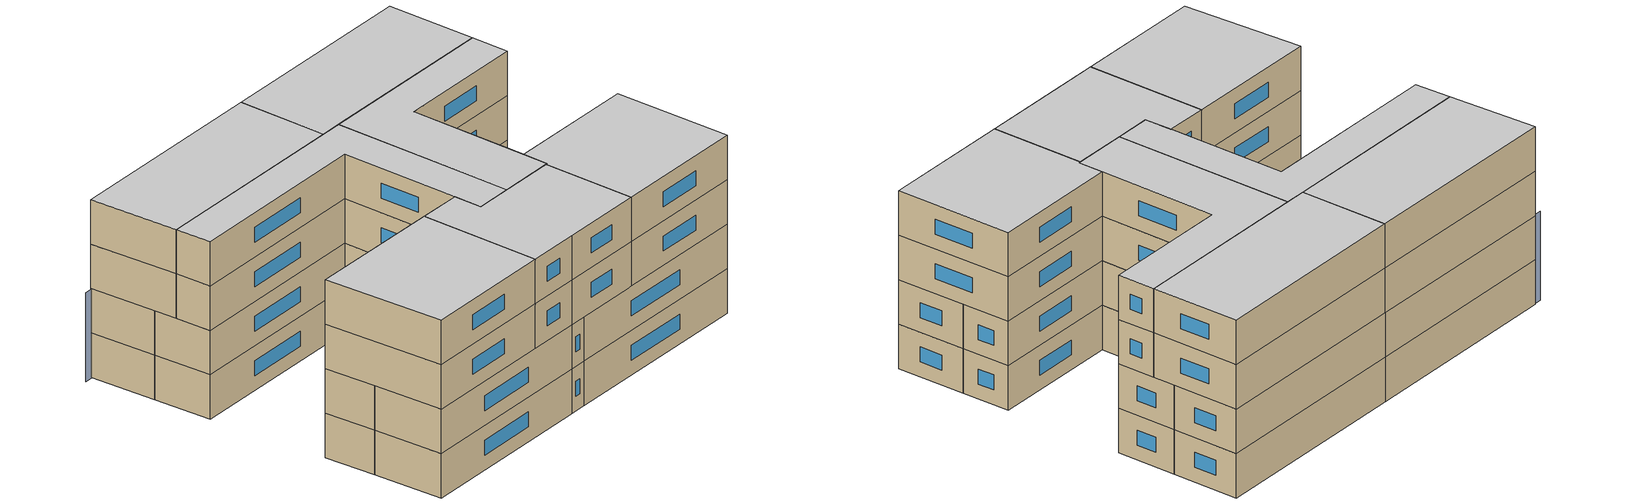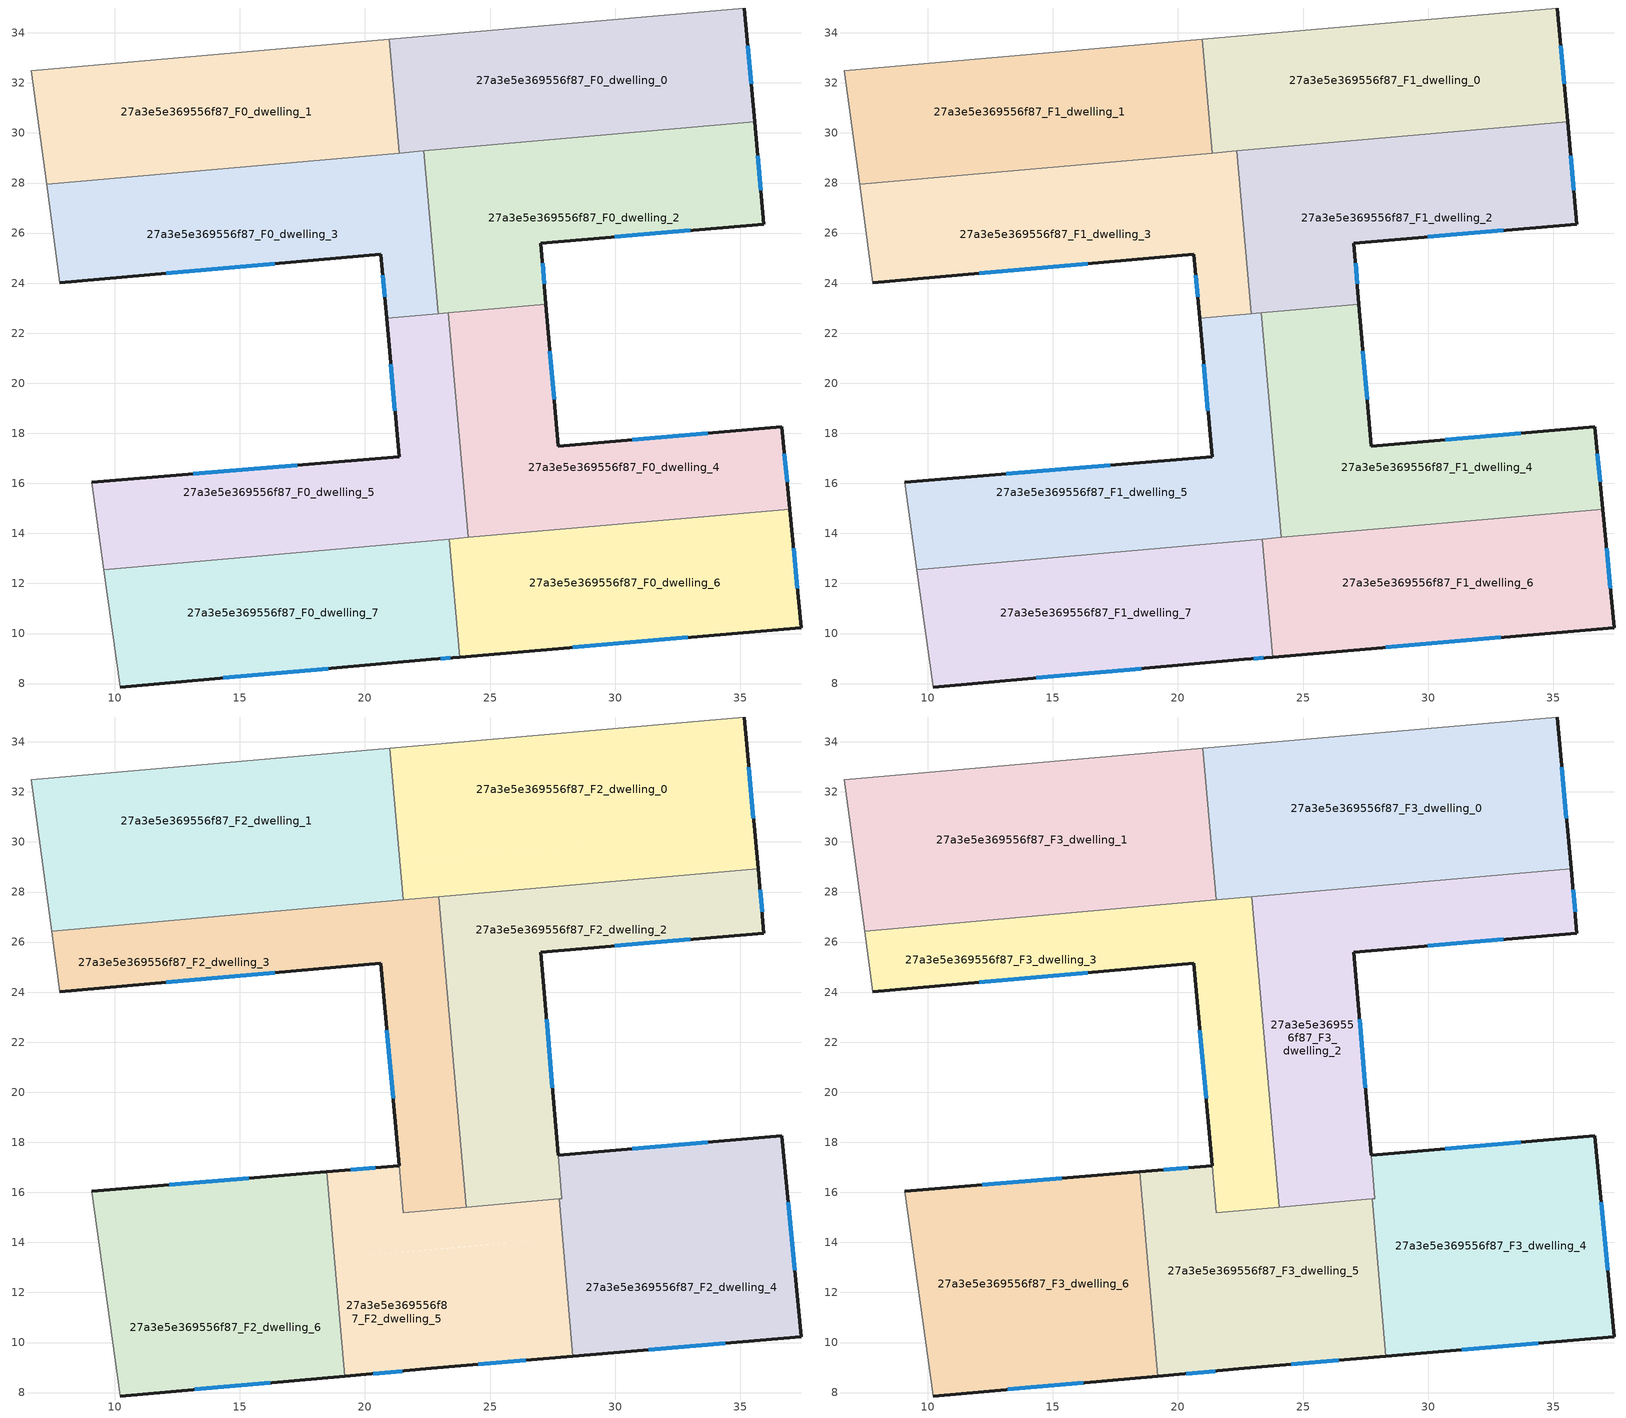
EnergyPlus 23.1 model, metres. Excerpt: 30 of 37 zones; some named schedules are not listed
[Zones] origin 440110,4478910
27a3e5e369556f87_F0_dwelling_0
 floor ground (EU_floor_Construction): 35.15,34.99 35.57,30.45 21.37,29.2 20.97,33.74 z0
 wall outside (EU_wall_Construction): 35.57,30.45 35.15,34.99 z0:3
 wall to 27a3e5e369556f87_F0_dwelling_1 (EU_wall_Construction): 20.97,33.74 21.37,29.2 z0:3
 wall adiabatic (EU_wall_Construction): 35.15,34.99 20.97,33.74 z0:3
 wall to 27a3e5e369556f87_F0_dwelling_2 (EU_wall_Construction): 22.35,29.29 35.57,30.45 z0:3
 wall to 27a3e5e369556f87_F0_dwelling_3 (EU_wall_Construction): 21.37,29.2 22.35,29.29 z0:3
 window (EU_Window_Construction): 35.43,31.96 35.29,33.49 z0.99:2.01
27a3e5e369556f87_F0_dwelling_1
 floor ground (EU_floor_Construction): 20.97,33.74 21.37,29.2 7.28,27.96 6.67,32.48 z0
 wall adiabatic (EU_wall_Construction): 20.97,33.74 6.67,32.48 7.28,27.96 z0:3
 wall to 27a3e5e369556f87_F0_dwelling_3 (EU_wall_Construction): 7.28,27.96 21.37,29.2 z0:3
27a3e5e369556f87_F0_dwelling_2
 floor ground (EU_floor_Construction): 35.57,30.45 35.95,26.36 27.03,25.6 27.23,23.16 22.92,22.78 22.35,29.29 z0
 wall outside (EU_wall_Construction): 27.23,23.16 27.03,25.6 35.95,26.36 35.57,30.45 z0:3
 wall to 27a3e5e369556f87_F0_dwelling_3 (EU_wall_Construction): 22.35,29.29 22.92,22.78 z0:3
 wall to 27a3e5e369556f87_F0_dwelling_4 (EU_wall_Construction): 23.33,22.82 27.23,23.16 z0:3
 wall to 27a3e5e369556f87_F0_dwelling_5 (EU_wall_Construction): 22.92,22.78 23.33,22.82 z0:3
 window (EU_Window_Construction): 29.98,25.85 32.99,26.11 / 27.17,23.97 27.1,24.79 / 35.82,27.72 35.69,29.1 z0.99:2.01
27a3e5e369556f87_F0_dwelling_3
 floor ground (EU_floor_Construction): 22.35,29.29 22.92,22.78 20.87,22.6 20.64,25.16 7.81,24.01 7.28,27.96 z0
 wall outside (EU_wall_Construction): 7.81,24.01 20.64,25.16 20.87,22.6 z0:3
 wall adiabatic (EU_wall_Construction): 7.28,27.96 7.81,24.01 z0:3
 wall to 27a3e5e369556f87_F0_dwelling_5 (EU_wall_Construction): 20.87,22.6 22.92,22.78 z0:3
 window (EU_Window_Construction): 12.06,24.39 16.39,24.78 / 20.72,24.31 20.79,23.45 z0.99:2.01
27a3e5e369556f87_F0_dwelling_4
 floor ground (EU_floor_Construction): 36.66,18.26 36.97,14.97 24.12,13.84 23.33,22.82 27.23,23.16 27.72,17.48 z0
 wall outside (EU_wall_Construction): 36.97,14.97 36.66,18.26 27.72,17.48 27.23,23.16 z0:3
 wall to 27a3e5e369556f87_F0_dwelling_5 (EU_wall_Construction): 23.33,22.82 24.12,13.84 z0:3
 wall to 27a3e5e369556f87_F0_dwelling_6 (EU_wall_Construction): 24.12,13.84 36.97,14.97 z0:3
 window (EU_Window_Construction): 36.87,16.07 36.77,17.17 / 27.56,19.36 27.4,21.28 / 33.7,18 30.68,17.74 z0.99:2.01
27a3e5e369556f87_F0_dwelling_5
 floor ground (EU_floor_Construction): 23.33,22.82 24.12,13.84 9.57,12.55 9.08,16.05 21.36,17.07 20.87,22.6 z0
 wall outside (EU_wall_Construction): 20.87,22.6 21.36,17.07 9.08,16.05 z0:3
 wall adiabatic (EU_wall_Construction): 9.08,16.05 9.57,12.55 z0:3
 wall to 27a3e5e369556f87_F0_dwelling_7 (EU_wall_Construction): 9.57,12.55 23.37,13.77 z0:3
 wall to 27a3e5e369556f87_F0_dwelling_6 (EU_wall_Construction): 23.37,13.77 24.12,13.84 z0:3
 window (EU_Window_Construction): 17.29,16.73 13.15,16.39 / 21.03,20.76 21.2,18.9 z0.99:2.01
27a3e5e369556f87_F0_dwelling_6
 floor ground (EU_floor_Construction): 36.97,14.97 37.43,10.23 23.78,9.06 23.37,13.77 z0
 wall outside (EU_wall_Construction): 23.78,9.06 37.43,10.23 36.97,14.97 z0:3
 wall to 27a3e5e369556f87_F0_dwelling_7 (EU_wall_Construction): 23.37,13.77 23.78,9.06 z0:3
 window (EU_Window_Construction): 28.31,9.45 32.9,9.84 / 37.28,11.8 37.13,13.4 z0.99:2.01
27a3e5e369556f87_F0_dwelling_7
 floor ground (EU_floor_Construction): 23.37,13.77 23.78,9.06 22.65,8.96 10.22,7.86 9.57,12.55 z0
 wall outside (EU_wall_Construction): 10.22,7.86 22.65,8.96 23.78,9.06 z0:3
 wall adiabatic (EU_wall_Construction): 9.57,12.55 10.22,7.86 z0:3
 window (EU_Window_Construction): 23.02,8.99 23.41,9.03 / 14.34,8.23 18.53,8.6 z0.99:2.01
27a3e5e369556f87_F1_dwelling_0
 floor to 27a3e5e369556f87_F0_dwelling_0 (EU_floor_Construction): 35.15,34.99 35.57,30.45 21.37,29.2 20.97,33.74 z3
 wall outside (EU_wall_Construction): 35.57,30.45 35.15,34.99 z3:6
 wall to 27a3e5e369556f87_F1_dwelling_1 (EU_wall_Construction): 20.97,33.74 21.37,29.2 z3:6
 wall adiabatic (EU_wall_Construction): 35.15,34.99 20.97,33.74 z3:6
 wall to 27a3e5e369556f87_F1_dwelling_2 (EU_wall_Construction): 22.35,29.29 35.57,30.45 z3:6
 wall to 27a3e5e369556f87_F1_dwelling_3 (EU_wall_Construction): 21.37,29.2 22.35,29.29 z3:6
 window (EU_Window_Construction): 35.43,31.96 35.29,33.49 z3.99:5.01
 ceiling adiabatic (EU_roof_Construction): 35.57,30.45 35.15,34.99 20.99,33.74 21.39,29.2 z6
27a3e5e369556f87_F1_dwelling_1
 floor to 27a3e5e369556f87_F0_dwelling_1 (EU_floor_Construction): 20.97,33.74 21.37,29.2 7.28,27.96 6.67,32.48 z3
 wall adiabatic (EU_wall_Construction): 20.97,33.74 6.67,32.48 7.28,27.96 z3:6
 wall to 27a3e5e369556f87_F1_dwelling_3 (EU_wall_Construction): 7.28,27.96 21.37,29.2 z3:6
 ceiling adiabatic (EU_roof_Construction): 21.37,29.2 20.97,33.74 6.67,32.48 7.28,27.96 z6
27a3e5e369556f87_F1_dwelling_2
 floor to 27a3e5e369556f87_F0_dwelling_2 (EU_floor_Construction): 35.57,30.45 35.95,26.36 27.03,25.6 27.23,23.16 22.92,22.78 22.35,29.29 z3
 wall outside (EU_wall_Construction): 27.23,23.16 27.03,25.6 35.95,26.36 35.57,30.45 z3:6
 wall to 27a3e5e369556f87_F1_dwelling_3 (EU_wall_Construction): 22.35,29.29 22.92,22.78 z3:6
 wall to 27a3e5e369556f87_F1_dwelling_4 (EU_wall_Construction): 23.33,22.82 27.23,23.16 z3:6
 wall to 27a3e5e369556f87_F1_dwelling_5 (EU_wall_Construction): 22.92,22.78 23.33,22.82 z3:6
 window (EU_Window_Construction): 29.98,25.85 32.99,26.11 / 27.17,23.97 27.1,24.79 / 35.82,27.72 35.69,29.1 z3.99:5.01
27a3e5e369556f87_F1_dwelling_3
 floor to 27a3e5e369556f87_F0_dwelling_3 (EU_floor_Construction): 22.35,29.29 22.92,22.78 20.87,22.6 20.64,25.16 7.81,24.01 7.28,27.96 z3
 wall outside (EU_wall_Construction): 7.81,24.01 20.64,25.16 20.87,22.6 z3:6
 wall adiabatic (EU_wall_Construction): 7.28,27.96 7.81,24.01 z3:6
 wall to 27a3e5e369556f87_F1_dwelling_5 (EU_wall_Construction): 20.87,22.6 22.92,22.78 z3:6
 window (EU_Window_Construction): 12.06,24.39 16.39,24.78 / 20.72,24.31 20.79,23.45 z3.99:5.01
27a3e5e369556f87_F1_dwelling_4
 floor to 27a3e5e369556f87_F0_dwelling_4 (EU_floor_Construction): 36.66,18.26 36.97,14.97 24.12,13.84 23.33,22.82 27.23,23.16 27.72,17.48 z3
 wall outside (EU_wall_Construction): 36.97,14.97 36.66,18.26 27.72,17.48 27.23,23.16 z3:6
 wall to 27a3e5e369556f87_F1_dwelling_5 (EU_wall_Construction): 23.33,22.82 24.12,13.84 z3:6
 wall to 27a3e5e369556f87_F1_dwelling_6 (EU_wall_Construction): 24.12,13.84 36.97,14.97 z3:6
 window (EU_Window_Construction): 36.87,16.07 36.77,17.17 / 27.56,19.36 27.4,21.28 / 33.7,18 30.68,17.74 z3.99:5.01
 ceiling adiabatic (EU_roof_Construction): 27.86,15.75 27.23,23.16 23.33,22.82 23.98,15.41 27.76,15.74 z6
27a3e5e369556f87_F1_dwelling_5
 floor to 27a3e5e369556f87_F0_dwelling_5 (EU_floor_Construction): 23.33,22.82 24.12,13.84 9.57,12.55 9.08,16.05 21.36,17.07 20.87,22.6 z3
 wall outside (EU_wall_Construction): 20.87,22.6 21.36,17.07 9.08,16.05 z3:6
 wall adiabatic (EU_wall_Construction): 9.08,16.05 9.57,12.55 z3:6
 wall to 27a3e5e369556f87_F1_dwelling_7 (EU_wall_Construction): 9.57,12.55 23.37,13.77 z3:6
 wall to 27a3e5e369556f87_F1_dwelling_6 (EU_wall_Construction): 23.37,13.77 24.12,13.84 z3:6
 window (EU_Window_Construction): 17.29,16.73 13.15,16.39 / 21.03,20.76 21.2,18.9 z3.99:5.01
 ceiling adiabatic (EU_roof_Construction): 24.12,13.84 23.98,15.41 21.54,15.19 21.36,17.07 9.08,16.05 9.57,12.55 z6
27a3e5e369556f87_F1_dwelling_6
 floor to 27a3e5e369556f87_F0_dwelling_6 (EU_floor_Construction): 36.97,14.97 37.43,10.23 23.78,9.06 23.37,13.77 z3
 wall outside (EU_wall_Construction): 23.78,9.06 37.43,10.23 36.97,14.97 z3:6
 wall to 27a3e5e369556f87_F1_dwelling_7 (EU_wall_Construction): 23.37,13.77 23.78,9.06 z3:6
 window (EU_Window_Construction): 28.31,9.45 32.9,9.84 / 37.28,11.8 37.13,13.4 z3.99:5.01
27a3e5e369556f87_F1_dwelling_7
 floor to 27a3e5e369556f87_F0_dwelling_7 (EU_floor_Construction): 23.37,13.77 23.78,9.06 22.65,8.96 10.22,7.86 9.57,12.55 z3
 wall outside (EU_wall_Construction): 10.22,7.86 22.65,8.96 23.78,9.06 z3:6
 wall adiabatic (EU_wall_Construction): 9.57,12.55 10.22,7.86 z3:6
 window (EU_Window_Construction): 23.02,8.99 23.41,9.03 / 14.34,8.23 18.53,8.6 z3.99:5.01
27a3e5e369556f87_F2_dwelling_0
 floor to 27a3e5e369556f87_F1_dwelling_3 (EU_floor_Construction): 22.35,29.29 22.48,27.77 21.52,27.68 21.39,29.2 z6
 floor to 27a3e5e369556f87_F1_dwelling_2 (EU_floor_Construction): 35.57,30.45 35.71,28.93 22.48,27.77 22.35,29.29 z6
 floor adiabatic (EU_floor_Construction): 35.15,34.99 35.57,30.45 21.39,29.2 20.99,33.74 z6
 wall outside (EU_wall_Construction): 35.71,28.93 35.15,34.99 z6:9
 wall to 27a3e5e369556f87_F2_dwelling_1 (EU_wall_Construction): 20.99,33.74 21.52,27.68 z6:9
 wall adiabatic (EU_wall_Construction): 35.15,34.99 20.99,33.74 z6:9
 wall to 27a3e5e369556f87_F2_dwelling_2 (EU_wall_Construction): 22.95,27.81 35.71,28.93 z6:9
 wall to 27a3e5e369556f87_F2_dwelling_3 (EU_wall_Construction): 21.52,27.68 22.95,27.81 z6:9
 window (EU_Window_Construction): 35.52,30.94 35.34,32.99 z6.99:8.01
27a3e5e369556f87_F2_dwelling_1
 floor to 27a3e5e369556f87_F1_dwelling_0 (EU_floor_Construction): 20.99,33.74 21.39,29.2 21.37,29.2 20.97,33.74 z6
 floor to 27a3e5e369556f87_F1_dwelling_3 (EU_floor_Construction): 21.39,29.2 21.52,27.68 7.48,26.44 7.28,27.96 z6
 floor adiabatic (EU_floor_Construction): 20.97,33.74 21.37,29.2 7.28,27.96 6.67,32.48 z6
 wall adiabatic (EU_wall_Construction): 20.99,33.74 6.67,32.48 7.48,26.44 z6:9
 wall to 27a3e5e369556f87_F2_dwelling_3 (EU_wall_Construction): 7.48,26.44 21.52,27.68 z6:9
27a3e5e369556f87_F2_dwelling_2
 floor to 27a3e5e369556f87_F1_dwelling_2 (EU_floor_Construction): 35.71,28.93 35.95,26.36 27.03,25.6 27.23,23.16 23.39,22.82 22.95,27.81 z6
 floor adiabatic (EU_floor_Construction): 27.23,23.16 27.86,15.75 27.76,15.74 24.04,15.41 23.39,22.82 z6
 wall outside (EU_wall_Construction): 27.72,17.48 27.03,25.6 35.95,26.36 35.71,28.93 z6:9
 wall to 27a3e5e369556f87_F2_dwelling_3 (EU_wall_Construction): 22.95,27.81 24.04,15.41 z6:9
 wall to 27a3e5e369556f87_F2_dwelling_5 (EU_wall_Construction): 24.04,15.41 27.76,15.74 z6:9
 wall to 27a3e5e369556f87_F2_dwelling_4 (EU_wall_Construction): 27.76,15.74 27.86,15.75 27.72,17.48 z6:9
 window (EU_Window_Construction): 35.87,27.21 35.79,28.08 / 29.98,25.85 32.99,26.11 / 27.49,20.17 27.26,22.91 z6.99:8.01
27a3e5e369556f87_F2_dwelling_3
 floor to 27a3e5e369556f87_F1_dwelling_3 (EU_floor_Construction): 22.48,27.77 22.92,22.78 20.87,22.6 20.64,25.16 7.81,24.01 7.48,26.44 z6
 floor to 27a3e5e369556f87_F1_dwelling_2 (EU_floor_Construction): 22.95,27.81 23.39,22.82 22.92,22.78 22.48,27.77 z6
 floor to 27a3e5e369556f87_F1_dwelling_5 (EU_floor_Construction): 23.33,22.82 23.98,15.41 21.54,15.19 21.36,17.07 20.87,22.6 z6
 floor adiabatic (EU_floor_Construction): 23.39,22.82 24.04,15.41 23.98,15.41 23.33,22.82 z6
 wall outside (EU_wall_Construction): 7.81,24.01 20.64,25.16 21.36,17.07 z6:9
 wall adiabatic (EU_wall_Construction): 7.48,26.44 7.81,24.01 z6:9
 wall to 27a3e5e369556f87_F2_dwelling_5 (EU_wall_Construction): 21.36,17.06 21.54,15.19 24.04,15.41 z6:9
 window (EU_Window_Construction): 20.88,22.48 21.12,19.75 / 12.06,24.39 16.39,24.78 z6.99:8.01
27a3e5e369556f87_F2_dwelling_4
 floor to 27a3e5e369556f87_F1_dwelling_4 (EU_floor_Construction): 36.66,18.26 36.97,14.97 27.89,14.17 27.76,15.74 27.86,15.75 27.72,17.48 z6
 floor to 27a3e5e369556f87_F1_dwelling_6 (EU_floor_Construction): 36.97,14.97 37.43,10.23 28.31,9.45 27.89,14.17 z6
 wall outside (EU_wall_Construction): 28.31,9.45 37.43,10.23 36.66,18.26 27.72,17.48 z6:9
 wall to 27a3e5e369556f87_F2_dwelling_5 (EU_wall_Construction): 27.76,15.74 28.31,9.45 z6:9
 window (EU_Window_Construction): 33.7,18 30.68,17.74 / 37.17,12.89 36.92,15.6 / 31.33,9.71 34.41,9.97 z6.99:8.01
27a3e5e369556f87_F2_dwelling_5
 floor to 27a3e5e369556f87_F1_dwelling_7 (EU_floor_Construction): 23.37,13.77 23.78,9.06 22.65,8.96 19.19,8.66 18.77,13.37 z6
 floor adiabatic (EU_floor_Construction): 23.98,15.41 24.12,13.84 18.77,13.37 18.47,16.83 21.37,17.07 21.54,15.19 z6
 floor to 27a3e5e369556f87_F1_dwelling_6 (EU_floor_Construction): 27.89,14.17 28.31,9.45 23.78,9.06 23.37,13.77 z6
 floor to 27a3e5e369556f87_F1_dwelling_4 (EU_floor_Construction): 27.76,15.74 27.89,14.17 24.12,13.84 23.98,15.41 z6
 wall outside (EU_wall_Construction): 19.19,8.66 22.65,8.96 28.31,9.45 / 21.37,17.07 18.47,16.83 z6:9
 wall to 27a3e5e369556f87_F2_dwelling_6 (EU_wall_Construction): 18.47,16.83 19.19,8.66 z6:9
 window (EU_Window_Construction): 24.52,9.12 26.43,9.29 / 20.34,8.76 21.5,8.86 / 20.41,16.99 19.43,16.91 z6.99:8.01
27a3e5e369556f87_F2_dwelling_6
 floor to 27a3e5e369556f87_F1_dwelling_7 (EU_floor_Construction): 18.77,13.37 19.19,8.66 10.22,7.86 9.57,12.55 z6
 floor adiabatic (EU_floor_Construction): 18.46,16.83 18.77,13.37 9.57,12.55 9.08,16.05 z6
 wall outside (EU_wall_Construction): 18.46,16.83 9.08,16.05 / 10.22,7.86 19.19,8.66 z6:9
 wall adiabatic (EU_wall_Construction): 9.08,16.05 10.22,7.86 z6:9
 window (EU_Window_Construction): 15.35,16.57 12.19,16.31 / 13.2,8.13 16.22,8.39 z6.99:8.01
27a3e5e369556f87_F3_dwelling_0
 floor to 27a3e5e369556f87_F2_dwelling_0 (EU_floor_Construction): 35.15,34.99 35.71,28.93 21.52,27.68 20.99,33.74 z9
 wall outside (EU_wall_Construction): 35.71,28.93 35.15,34.99 z9:12
 wall to 27a3e5e369556f87_F3_dwelling_1 (EU_wall_Construction): 20.99,33.74 21.52,27.68 z9:12
 wall adiabatic (EU_wall_Construction): 35.15,34.99 20.99,33.74 z9:12
 wall to 27a3e5e369556f87_F3_dwelling_2 (EU_wall_Construction): 22.95,27.81 35.71,28.93 z9:12
 wall to 27a3e5e369556f87_F3_dwelling_3 (EU_wall_Construction): 21.52,27.68 22.95,27.81 z9:12
 window (EU_Window_Construction): 35.52,30.94 35.34,32.99 z9.99:11.01
 ceiling to 27a3e5e369556f87_F4_dwelling_0 (EU_floor_Construction): 35.71,28.93 35.15,34.99 20.99,33.74 21.52,27.68 z12
27a3e5e369556f87_F3_dwelling_1
 floor to 27a3e5e369556f87_F2_dwelling_1 (EU_floor_Construction): 20.99,33.74 21.52,27.68 7.48,26.44 6.67,32.48 z9
 wall adiabatic (EU_wall_Construction): 20.99,33.74 6.67,32.48 7.48,26.44 z9:12
 wall to 27a3e5e369556f87_F3_dwelling_3 (EU_wall_Construction): 7.48,26.44 21.52,27.68 z9:12
 ceiling to 27a3e5e369556f87_F4_dwelling_1 (EU_floor_Construction): 21.52,27.68 20.99,33.74 6.67,32.48 7.48,26.44 z12
27a3e5e369556f87_F3_dwelling_2
 floor to 27a3e5e369556f87_F2_dwelling_2 (EU_floor_Construction): 35.71,28.93 35.95,26.36 27.03,25.6 27.86,15.75 24.04,15.41 22.95,27.81 z9
 wall outside (EU_wall_Construction): 27.72,17.48 27.03,25.6 35.95,26.36 35.71,28.93 z9:12
 wall to 27a3e5e369556f87_F3_dwelling_3 (EU_wall_Construction): 22.95,27.81 24.04,15.41 z9:12
 wall to 27a3e5e369556f87_F3_dwelling_5 (EU_wall_Construction): 24.04,15.41 27.76,15.74 z9:12
 wall to 27a3e5e369556f87_F3_dwelling_4 (EU_wall_Construction): 27.76,15.74 27.86,15.75 27.72,17.48 z9:12
 window (EU_Window_Construction): 35.87,27.21 35.79,28.08 / 29.98,25.85 32.99,26.11 / 27.49,20.17 27.26,22.91 z9.99:11.01
 ceiling to 27a3e5e369556f87_F4_dwelling_2 (EU_floor_Construction): 27.86,15.75 27.03,25.6 35.95,26.36 35.71,28.93 22.95,27.81 24.04,15.41 z12
27a3e5e369556f87_F3_dwelling_3
 floor to 27a3e5e369556f87_F2_dwelling_3 (EU_floor_Construction): 22.95,27.81 24.04,15.41 21.54,15.19 21.36,17.07 20.64,25.16 7.81,24.01 7.48,26.44 z9
 wall outside (EU_wall_Construction): 7.81,24.01 20.64,25.16 21.36,17.07 z9:12
 wall adiabatic (EU_wall_Construction): 7.48,26.44 7.81,24.01 z9:12
 wall to 27a3e5e369556f87_F3_dwelling_5 (EU_wall_Construction): 21.36,17.06 21.54,15.19 24.04,15.41 z9:12
 window (EU_Window_Construction): 20.88,22.48 21.12,19.75 / 12.06,24.39 16.39,24.78 z9.99:11.01
 ceiling to 27a3e5e369556f87_F4_dwelling_3 (EU_floor_Construction): 24.04,15.41 22.95,27.81 7.48,26.44 7.81,24.01 20.64,25.16 21.36,17.07 21.54,15.19 z12
27a3e5e369556f87_F3_dwelling_4
 floor to 27a3e5e369556f87_F2_dwelling_4 (EU_floor_Construction): 36.66,18.26 37.43,10.23 28.31,9.45 27.76,15.74 27.86,15.75 27.72,17.48 z9
 wall outside (EU_wall_Construction): 28.31,9.45 37.43,10.23 36.66,18.26 27.72,17.48 z9:12
 wall to 27a3e5e369556f87_F3_dwelling_5 (EU_wall_Construction): 27.76,15.74 28.31,9.45 z9:12
 window (EU_Window_Construction): 33.7,18 30.68,17.74 / 37.17,12.89 36.92,15.6 / 31.33,9.71 34.41,9.97 z9.99:11.01
 ceiling to 27a3e5e369556f87_F4_dwelling_4 (EU_floor_Construction): 37.43,10.23 36.66,18.26 27.72,17.48 27.86,15.75 27.76,15.74 28.31,9.45 z12
27a3e5e369556f87_F3_dwelling_5
 floor to 27a3e5e369556f87_F2_dwelling_5 (EU_floor_Construction): 27.76,15.74 28.31,9.45 22.65,8.96 19.19,8.66 18.47,16.83 21.37,17.07 21.54,15.19 z9
 wall outside (EU_wall_Construction): 19.19,8.66 22.65,8.96 28.31,9.45 / 21.37,17.07 18.47,16.83 z9:12
 wall to 27a3e5e369556f87_F3_dwelling_6 (EU_wall_Construction): 18.47,16.83 19.19,8.66 z9:12
 window (EU_Window_Construction): 24.52,9.12 26.43,9.29 / 20.34,8.76 21.5,8.86 / 20.41,16.99 19.43,16.91 z9.99:11.01
 ceiling to 27a3e5e369556f87_F4_dwelling_5 (EU_floor_Construction): 28.31,9.45 27.76,15.74 21.54,15.19 21.37,17.07 18.47,16.83 19.19,8.66 22.65,8.96 z12
27a3e5e369556f87_F3_dwelling_6
 floor to 27a3e5e369556f87_F2_dwelling_6 (EU_floor_Construction): 18.46,16.83 19.19,8.66 10.22,7.86 9.08,16.05 z9
 wall outside (EU_wall_Construction): 18.46,16.83 9.08,16.05 / 10.22,7.86 19.19,8.66 z9:12
 wall adiabatic (EU_wall_Construction): 9.08,16.05 10.22,7.86 z9:12
 window (EU_Window_Construction): 15.35,16.57 12.19,16.31 / 13.2,8.13 16.22,8.39 z9.99:11.01
 ceiling to 27a3e5e369556f87_F4_dwelling_6 (EU_floor_Construction): 19.19,8.66 18.46,16.83 9.08,16.05 10.22,7.86 z12
shading: 35.15,34.99 6.11,32.37 z0:6
[Building]
EU S2 Campaign: North Axis=0; Terrain=City; Solar Distribution=FullExterior
[Site:Location]
Madrid: Latitude=40.5; Longitude=-3.5; Time Zone=1; Elevation=609
[SizingPeriod:WeatherFileDays]
AnnualSizingPeriod: Begin Month=1; Begin Day of Month=1; End Month=12; End Day of Month=31; Day of Week for Start Day=Monday; Use Weather File Daylight Saving Period=No; Use Weather File Rain and Snow Indicators=No
[MATERIAL]
EU_InternalMass_Material: Roughness=MediumRough; Thickness=0.1; Conductivity=1; Density=1800; Specific Heat=900; Thermal Absorptance=0.9; Solar Absorptance=0.7; Visible Absorptance=0.7
[MATERIAL:NOMASS] Roughness=MediumRough; Thermal Absorptance=0.9; Solar Absorptance=0.7; Visible Absorptance=0.7
Name | Thermal Resistance
EU_wall_NoMass | 0.609216
EU_roof_NoMass | 0.513268
EU_floor_NoMass | 0.568163
[WINDOWMATERIAL:SIMPLEGLAZINGSYSTEM]
EU_Window_SimpleGlazing: UFactor=5.50606; Solar Heat Gain Coefficient=0.85; Visible Transmittance=0.85
[CONSTRUCTION]
EU_wall_Construction: EU_wall_NoMass
EU_roof_Construction: EU_roof_NoMass
EU_floor_Construction: EU_floor_NoMass
EU_Window_Construction: EU_Window_SimpleGlazing
EU_InternalMass_Construction: EU_InternalMass_Material
[ZONE] Type=1; Multiplier=1; Ceiling Height=autocalculate; Floor Area=autocalculate; Part of Total Floor Area=Yes
Name | Volume
27a3e5e369556f87_F0_dwelling_0; 27a3e5e369556f87_F1_dwelling_0 | 194.844
27a3e5e369556f87_F2_dwelling_0; 27a3e5e369556f87_F3_dwelling_0 | 259.756
27a3e5e369556f87_F0_dwelling_1; 27a3e5e369556f87_F1_dwelling_1 | 194.835
27a3e5e369556f87_F2_dwelling_1; 27a3e5e369556f87_F3_dwelling_1 | 259.769
27a3e5e369556f87_F0_dwelling_2; 27a3e5e369556f87_F1_dwelling_2 | 194.829
27a3e5e369556f87_F2_dwelling_2; 27a3e5e369556f87_F3_dwelling_2 | 212.949
27a3e5e369556f87_F0_dwelling_3; 27a3e5e369556f87_F1_dwelling_3; 27a3e5e369556f87_F0_dwelling_5; 27a3e5e369556f87_F1_dwelling_5 | 194.828
27a3e5e369556f87_F2_dwelling_3; 27a3e5e369556f87_F3_dwelling_3 | 189.025
27a3e5e369556f87_F0_dwelling_4; 27a3e5e369556f87_F1_dwelling_4 | 194.826
27a3e5e369556f87_F2_dwelling_4; 27a3e5e369556f87_F3_dwelling_4 | 219.978
27a3e5e369556f87_F2_dwelling_5; 27a3e5e369556f87_F3_dwelling_5 | 189.708
27a3e5e369556f87_F0_dwelling_6; 27a3e5e369556f87_F1_dwelling_6 | 194.84
27a3e5e369556f87_F2_dwelling_6; 27a3e5e369556f87_F3_dwelling_6 | 227.367
27a3e5e369556f87_F0_dwelling_7; 27a3e5e369556f87_F1_dwelling_7 | 194.834
[INTERNALMASS] Construction=EU_InternalMass_Construction
Name | Zone or ZoneList | Surface Area
27a3e5e369556f87_F0_dwelling_0_EU_InternalMass | 27a3e5e369556f87_F0_dwelling_0 | 64.9479
27a3e5e369556f87_F0_dwelling_1_EU_InternalMass | 27a3e5e369556f87_F0_dwelling_1 | 64.9452
27a3e5e369556f87_F0_dwelling_2_EU_InternalMass | 27a3e5e369556f87_F0_dwelling_2 | 64.9424
27a3e5e369556f87_F0_dwelling_3_EU_InternalMass | 27a3e5e369556f87_F0_dwelling_3 | 64.9427
27a3e5e369556f87_F0_dwelling_4_EU_InternalMass | 27a3e5e369556f87_F0_dwelling_4 | 64.9418
27a3e5e369556f87_F0_dwelling_5_EU_InternalMass | 27a3e5e369556f87_F0_dwelling_5 | 64.9425
27a3e5e369556f87_F0_dwelling_6_EU_InternalMass | 27a3e5e369556f87_F0_dwelling_6 | 64.9468
27a3e5e369556f87_F0_dwelling_7_EU_InternalMass | 27a3e5e369556f87_F0_dwelling_7 | 64.9457
27a3e5e369556f87_F1_dwelling_0_EU_InternalMass | 27a3e5e369556f87_F1_dwelling_0 | 64.9479
27a3e5e369556f87_F1_dwelling_1_EU_InternalMass | 27a3e5e369556f87_F1_dwelling_1 | 64.9452
27a3e5e369556f87_F1_dwelling_2_EU_InternalMass | 27a3e5e369556f87_F1_dwelling_2 | 64.9424
27a3e5e369556f87_F1_dwelling_3_EU_InternalMass | 27a3e5e369556f87_F1_dwelling_3 | 64.9427
27a3e5e369556f87_F1_dwelling_4_EU_InternalMass | 27a3e5e369556f87_F1_dwelling_4 | 64.9418
27a3e5e369556f87_F1_dwelling_5_EU_InternalMass | 27a3e5e369556f87_F1_dwelling_5 | 64.9425
27a3e5e369556f87_F1_dwelling_6_EU_InternalMass | 27a3e5e369556f87_F1_dwelling_6 | 64.9468
27a3e5e369556f87_F1_dwelling_7_EU_InternalMass | 27a3e5e369556f87_F1_dwelling_7 | 64.9457
27a3e5e369556f87_F2_dwelling_0_EU_InternalMass | 27a3e5e369556f87_F2_dwelling_0 | 86.5853
27a3e5e369556f87_F2_dwelling_1_EU_InternalMass | 27a3e5e369556f87_F2_dwelling_1 | 86.5896
27a3e5e369556f87_F2_dwelling_2_EU_InternalMass | 27a3e5e369556f87_F2_dwelling_2 | 71.0101
27a3e5e369556f87_F2_dwelling_3_EU_InternalMass | 27a3e5e369556f87_F2_dwelling_3 | 63.0038
27a3e5e369556f87_F2_dwelling_4_EU_InternalMass | 27a3e5e369556f87_F2_dwelling_4 | 73.3273
27a3e5e369556f87_F2_dwelling_5_EU_InternalMass | 27a3e5e369556f87_F2_dwelling_5 | 63.2363
27a3e5e369556f87_F2_dwelling_6_EU_InternalMass | 27a3e5e369556f87_F2_dwelling_6 | 75.8064
27a3e5e369556f87_F3_dwelling_0_EU_InternalMass | 27a3e5e369556f87_F3_dwelling_0 | 86.5853
27a3e5e369556f87_F3_dwelling_1_EU_InternalMass | 27a3e5e369556f87_F3_dwelling_1 | 86.5896
27a3e5e369556f87_F3_dwelling_2_EU_InternalMass | 27a3e5e369556f87_F3_dwelling_2 | 71.0101
27a3e5e369556f87_F3_dwelling_3_EU_InternalMass | 27a3e5e369556f87_F3_dwelling_3 | 63.0038
27a3e5e369556f87_F3_dwelling_4_EU_InternalMass | 27a3e5e369556f87_F3_dwelling_4 | 73.3273
27a3e5e369556f87_F3_dwelling_5_EU_InternalMass | 27a3e5e369556f87_F3_dwelling_5 | 63.2363
27a3e5e369556f87_F3_dwelling_6_EU_InternalMass | 27a3e5e369556f87_F3_dwelling_6 | 75.8064
[OTHEREQUIPMENT] Fuel Type=Electricity; Design Level Calculation Method=Watts/Area; Power per Zone Floor Area=1; Fraction Latent=0; Fraction Radiant=0; Fraction Lost=0; Carbon Dioxide Generation Rate=0; EndUse Subcategory=EU_Step8_InternalGains
Name | Zone or ZoneList or Space or SpaceList | Schedule
EU_Step8_InternalGain_27a3e5e369556f87_F0_dwelling_0_f000 | 27a3e5e369556f87_F0_dwelling_0 | EU_Step8_GainSchedule_27a3e5e369556f87_F0_dwelling_0_f000
EU_Step8_InternalGain_27a3e5e369556f87_F0_dwelling_1_f000 | 27a3e5e369556f87_F0_dwelling_1 | EU_Step8_GainSchedule_27a3e5e369556f87_F0_dwelling_1_f000
EU_Step8_InternalGain_27a3e5e369556f87_F0_dwelling_2_f000 | 27a3e5e369556f87_F0_dwelling_2 | EU_Step8_GainSchedule_27a3e5e369556f87_F0_dwelling_2_f000
EU_Step8_InternalGain_27a3e5e369556f87_F0_dwelling_3_f000 | 27a3e5e369556f87_F0_dwelling_3 | EU_Step8_GainSchedule_27a3e5e369556f87_F0_dwelling_3_f000
EU_Step8_InternalGain_27a3e5e369556f87_F0_dwelling_4_f000 | 27a3e5e369556f87_F0_dwelling_4 | EU_Step8_GainSchedule_27a3e5e369556f87_F0_dwelling_4_f000
EU_Step8_InternalGain_27a3e5e369556f87_F0_dwelling_5_f000 | 27a3e5e369556f87_F0_dwelling_5 | EU_Step8_GainSchedule_27a3e5e369556f87_F0_dwelling_5_f000
EU_Step8_InternalGain_27a3e5e369556f87_F0_dwelling_6_f000 | 27a3e5e369556f87_F0_dwelling_6 | EU_Step8_GainSchedule_27a3e5e369556f87_F0_dwelling_6_f000
EU_Step8_InternalGain_27a3e5e369556f87_F0_dwelling_7_f000 | 27a3e5e369556f87_F0_dwelling_7 | EU_Step8_GainSchedule_27a3e5e369556f87_F0_dwelling_7_f000
EU_Step8_InternalGain_27a3e5e369556f87_F1_dwelling_0_f000 | 27a3e5e369556f87_F1_dwelling_0 | EU_Step8_GainSchedule_27a3e5e369556f87_F1_dwelling_0_f000
EU_Step8_InternalGain_27a3e5e369556f87_F1_dwelling_1_f000 | 27a3e5e369556f87_F1_dwelling_1 | EU_Step8_GainSchedule_27a3e5e369556f87_F1_dwelling_1_f000
EU_Step8_InternalGain_27a3e5e369556f87_F1_dwelling_2_f000 | 27a3e5e369556f87_F1_dwelling_2 | EU_Step8_GainSchedule_27a3e5e369556f87_F1_dwelling_2_f000
EU_Step8_InternalGain_27a3e5e369556f87_F1_dwelling_3_f000 | 27a3e5e369556f87_F1_dwelling_3 | EU_Step8_GainSchedule_27a3e5e369556f87_F1_dwelling_3_f000
EU_Step8_InternalGain_27a3e5e369556f87_F1_dwelling_4_f000 | 27a3e5e369556f87_F1_dwelling_4 | EU_Step8_GainSchedule_27a3e5e369556f87_F1_dwelling_4_f000
EU_Step8_InternalGain_27a3e5e369556f87_F1_dwelling_5_f000 | 27a3e5e369556f87_F1_dwelling_5 | EU_Step8_GainSchedule_27a3e5e369556f87_F1_dwelling_5_f000
EU_Step8_InternalGain_27a3e5e369556f87_F1_dwelling_6_f000 | 27a3e5e369556f87_F1_dwelling_6 | EU_Step8_GainSchedule_27a3e5e369556f87_F1_dwelling_6_f000
EU_Step8_InternalGain_27a3e5e369556f87_F1_dwelling_7_f000 | 27a3e5e369556f87_F1_dwelling_7 | EU_Step8_GainSchedule_27a3e5e369556f87_F1_dwelling_7_f000
EU_Step8_InternalGain_27a3e5e369556f87_F2_dwelling_0_f000 | 27a3e5e369556f87_F2_dwelling_0 | EU_Step8_GainSchedule_27a3e5e369556f87_F2_dwelling_0_f000
EU_Step8_InternalGain_27a3e5e369556f87_F2_dwelling_1_f000 | 27a3e5e369556f87_F2_dwelling_1 | EU_Step8_GainSchedule_27a3e5e369556f87_F2_dwelling_1_f000
EU_Step8_InternalGain_27a3e5e369556f87_F2_dwelling_2_f000 | 27a3e5e369556f87_F2_dwelling_2 | EU_Step8_GainSchedule_27a3e5e369556f87_F2_dwelling_2_f000
EU_Step8_InternalGain_27a3e5e369556f87_F2_dwelling_3_f000 | 27a3e5e369556f87_F2_dwelling_3 | EU_Step8_GainSchedule_27a3e5e369556f87_F2_dwelling_3_f000
EU_Step8_InternalGain_27a3e5e369556f87_F2_dwelling_4_f000 | 27a3e5e369556f87_F2_dwelling_4 | EU_Step8_GainSchedule_27a3e5e369556f87_F2_dwelling_4_f000
EU_Step8_InternalGain_27a3e5e369556f87_F2_dwelling_5_f000 | 27a3e5e369556f87_F2_dwelling_5 | EU_Step8_GainSchedule_27a3e5e369556f87_F2_dwelling_5_f000
EU_Step8_InternalGain_27a3e5e369556f87_F2_dwelling_6_f000 | 27a3e5e369556f87_F2_dwelling_6 | EU_Step8_GainSchedule_27a3e5e369556f87_F2_dwelling_6_f000
EU_Step8_InternalGain_27a3e5e369556f87_F3_dwelling_0_f000 | 27a3e5e369556f87_F3_dwelling_0 | EU_Step8_GainSchedule_27a3e5e369556f87_F3_dwelling_0_f000
EU_Step8_InternalGain_27a3e5e369556f87_F3_dwelling_1_f000 | 27a3e5e369556f87_F3_dwelling_1 | EU_Step8_GainSchedule_27a3e5e369556f87_F3_dwelling_1_f000
EU_Step8_InternalGain_27a3e5e369556f87_F3_dwelling_2_f000 | 27a3e5e369556f87_F3_dwelling_2 | EU_Step8_GainSchedule_27a3e5e369556f87_F3_dwelling_2_f000
EU_Step8_InternalGain_27a3e5e369556f87_F3_dwelling_3_f000 | 27a3e5e369556f87_F3_dwelling_3 | EU_Step8_GainSchedule_27a3e5e369556f87_F3_dwelling_3_f000
EU_Step8_InternalGain_27a3e5e369556f87_F3_dwelling_4_f000 | 27a3e5e369556f87_F3_dwelling_4 | EU_Step8_GainSchedule_27a3e5e369556f87_F3_dwelling_4_f000
EU_Step8_InternalGain_27a3e5e369556f87_F3_dwelling_5_f000 | 27a3e5e369556f87_F3_dwelling_5 | EU_Step8_GainSchedule_27a3e5e369556f87_F3_dwelling_5_f000
EU_Step8_InternalGain_27a3e5e369556f87_F3_dwelling_6_f000 | 27a3e5e369556f87_F3_dwelling_6 | EU_Step8_GainSchedule_27a3e5e369556f87_F3_dwelling_6_f000
[ZONEVENTILATION:DESIGNFLOWRATE] Schedule=EU_AlwaysOn; Design Flow Rate Calculation Method=AirChanges/Hour; Air Changes per Hour=0.752966; Ventilation Type=Natural; Fan Pressure Rise=0; Fan Total Efficiency=1; Constant Term Coefficient=1; Temperature Term Coefficient=0; Velocity Term Coefficient=0; Velocity Squared Term Coefficient=0; Minimum Indoor Temperature=-100; Maximum Indoor Temperature=100; Delta Temperature=-100; Minimum Outdoor Temperature=-100; Maximum Outdoor Temperature=100; Maximum Wind Speed=40
Name | Zone or ZoneList or Space or SpaceList
EU_ConstantAir_27a3e5e369556f87_F0_dwelling_0 | 27a3e5e369556f87_F0_dwelling_0
EU_ConstantAir_27a3e5e369556f87_F0_dwelling_1 | 27a3e5e369556f87_F0_dwelling_1
EU_ConstantAir_27a3e5e369556f87_F0_dwelling_2 | 27a3e5e369556f87_F0_dwelling_2
EU_ConstantAir_27a3e5e369556f87_F0_dwelling_3 | 27a3e5e369556f87_F0_dwelling_3
EU_ConstantAir_27a3e5e369556f87_F0_dwelling_4 | 27a3e5e369556f87_F0_dwelling_4
EU_ConstantAir_27a3e5e369556f87_F0_dwelling_5 | 27a3e5e369556f87_F0_dwelling_5
EU_ConstantAir_27a3e5e369556f87_F0_dwelling_6 | 27a3e5e369556f87_F0_dwelling_6
EU_ConstantAir_27a3e5e369556f87_F0_dwelling_7 | 27a3e5e369556f87_F0_dwelling_7
EU_ConstantAir_27a3e5e369556f87_F1_dwelling_0 | 27a3e5e369556f87_F1_dwelling_0
EU_ConstantAir_27a3e5e369556f87_F1_dwelling_1 | 27a3e5e369556f87_F1_dwelling_1
EU_ConstantAir_27a3e5e369556f87_F1_dwelling_2 | 27a3e5e369556f87_F1_dwelling_2
EU_ConstantAir_27a3e5e369556f87_F1_dwelling_3 | 27a3e5e369556f87_F1_dwelling_3
EU_ConstantAir_27a3e5e369556f87_F1_dwelling_4 | 27a3e5e369556f87_F1_dwelling_4
EU_ConstantAir_27a3e5e369556f87_F1_dwelling_5 | 27a3e5e369556f87_F1_dwelling_5
EU_ConstantAir_27a3e5e369556f87_F1_dwelling_6 | 27a3e5e369556f87_F1_dwelling_6
EU_ConstantAir_27a3e5e369556f87_F1_dwelling_7 | 27a3e5e369556f87_F1_dwelling_7
EU_ConstantAir_27a3e5e369556f87_F2_dwelling_0 | 27a3e5e369556f87_F2_dwelling_0
EU_ConstantAir_27a3e5e369556f87_F2_dwelling_1 | 27a3e5e369556f87_F2_dwelling_1
EU_ConstantAir_27a3e5e369556f87_F2_dwelling_2 | 27a3e5e369556f87_F2_dwelling_2
EU_ConstantAir_27a3e5e369556f87_F2_dwelling_3 | 27a3e5e369556f87_F2_dwelling_3
EU_ConstantAir_27a3e5e369556f87_F2_dwelling_4 | 27a3e5e369556f87_F2_dwelling_4
EU_ConstantAir_27a3e5e369556f87_F2_dwelling_5 | 27a3e5e369556f87_F2_dwelling_5
EU_ConstantAir_27a3e5e369556f87_F2_dwelling_6 | 27a3e5e369556f87_F2_dwelling_6
EU_ConstantAir_27a3e5e369556f87_F3_dwelling_0 | 27a3e5e369556f87_F3_dwelling_0
EU_ConstantAir_27a3e5e369556f87_F3_dwelling_1 | 27a3e5e369556f87_F3_dwelling_1
EU_ConstantAir_27a3e5e369556f87_F3_dwelling_2 | 27a3e5e369556f87_F3_dwelling_2
EU_ConstantAir_27a3e5e369556f87_F3_dwelling_3 | 27a3e5e369556f87_F3_dwelling_3
EU_ConstantAir_27a3e5e369556f87_F3_dwelling_4 | 27a3e5e369556f87_F3_dwelling_4
EU_ConstantAir_27a3e5e369556f87_F3_dwelling_5 | 27a3e5e369556f87_F3_dwelling_5
EU_ConstantAir_27a3e5e369556f87_F3_dwelling_6 | 27a3e5e369556f87_F3_dwelling_6
[HVACTEMPLATE:ZONE:IDEALLOADSAIRSYSTEM] System Availability Schedule=EU_AlwaysOn; Maximum Heating Supply Air Temperature=50; Minimum Cooling Supply Air Temperature=13; Maximum Heating Supply Air Humidity Ratio=0.0156; Minimum Cooling Supply Air Humidity Ratio=0.0077; Heating Limit=NoLimit; Cooling Limit=NoLimit; Heating Availability Schedule=EU_AlwaysOn; Cooling Availability Schedule=EU_CoolingOff; Dehumidification Control Type=ConstantSensibleHeatRatio; Cooling Sensible Heat Ratio=0.7; Dehumidification Setpoint=60; Humidification Control Type=None; Humidification Setpoint=30; Outdoor Air Method=None; Outdoor Air Flow Rate per Person=0.00944; Outdoor Air Flow Rate per Zone Floor Area=0; Outdoor Air Flow Rate per Zone=0; Demand Controlled Ventilation Type=None; Outdoor Air Economizer Type=NoEconomizer; Heat Recovery Type=None; Sensible Heat Recovery Effectiveness=0.7; Latent Heat Recovery Effectiveness=0.65
Name | Template Thermostat
27a3e5e369556f87_F0_dwelling_0 | EU_HeatOnly_27a3e5e369556f87_F0_dwelling_0
27a3e5e369556f87_F0_dwelling_1 | EU_HeatOnly_27a3e5e369556f87_F0_dwelling_1
27a3e5e369556f87_F0_dwelling_2 | EU_HeatOnly_27a3e5e369556f87_F0_dwelling_2
27a3e5e369556f87_F0_dwelling_3 | EU_HeatOnly_27a3e5e369556f87_F0_dwelling_3
27a3e5e369556f87_F0_dwelling_4 | EU_HeatOnly_27a3e5e369556f87_F0_dwelling_4
27a3e5e369556f87_F0_dwelling_5 | EU_HeatOnly_27a3e5e369556f87_F0_dwelling_5
27a3e5e369556f87_F0_dwelling_6 | EU_HeatOnly_27a3e5e369556f87_F0_dwelling_6
27a3e5e369556f87_F0_dwelling_7 | EU_HeatOnly_27a3e5e369556f87_F0_dwelling_7
27a3e5e369556f87_F1_dwelling_0 | EU_HeatOnly_27a3e5e369556f87_F1_dwelling_0
27a3e5e369556f87_F1_dwelling_1 | EU_HeatOnly_27a3e5e369556f87_F1_dwelling_1
27a3e5e369556f87_F1_dwelling_2 | EU_HeatOnly_27a3e5e369556f87_F1_dwelling_2
27a3e5e369556f87_F1_dwelling_3 | EU_HeatOnly_27a3e5e369556f87_F1_dwelling_3
27a3e5e369556f87_F1_dwelling_4 | EU_HeatOnly_27a3e5e369556f87_F1_dwelling_4
27a3e5e369556f87_F1_dwelling_5 | EU_HeatOnly_27a3e5e369556f87_F1_dwelling_5
27a3e5e369556f87_F1_dwelling_6 | EU_HeatOnly_27a3e5e369556f87_F1_dwelling_6
27a3e5e369556f87_F1_dwelling_7 | EU_HeatOnly_27a3e5e369556f87_F1_dwelling_7
27a3e5e369556f87_F2_dwelling_0 | EU_HeatOnly_27a3e5e369556f87_F2_dwelling_0
27a3e5e369556f87_F2_dwelling_1 | EU_HeatOnly_27a3e5e369556f87_F2_dwelling_1
27a3e5e369556f87_F2_dwelling_2 | EU_HeatOnly_27a3e5e369556f87_F2_dwelling_2
27a3e5e369556f87_F2_dwelling_3 | EU_HeatOnly_27a3e5e369556f87_F2_dwelling_3
27a3e5e369556f87_F2_dwelling_4 | EU_HeatOnly_27a3e5e369556f87_F2_dwelling_4
27a3e5e369556f87_F2_dwelling_5 | EU_HeatOnly_27a3e5e369556f87_F2_dwelling_5
27a3e5e369556f87_F2_dwelling_6 | EU_HeatOnly_27a3e5e369556f87_F2_dwelling_6
27a3e5e369556f87_F3_dwelling_0 | EU_HeatOnly_27a3e5e369556f87_F3_dwelling_0
27a3e5e369556f87_F3_dwelling_1 | EU_HeatOnly_27a3e5e369556f87_F3_dwelling_1
27a3e5e369556f87_F3_dwelling_2 | EU_HeatOnly_27a3e5e369556f87_F3_dwelling_2
27a3e5e369556f87_F3_dwelling_3 | EU_HeatOnly_27a3e5e369556f87_F3_dwelling_3
27a3e5e369556f87_F3_dwelling_4 | EU_HeatOnly_27a3e5e369556f87_F3_dwelling_4
27a3e5e369556f87_F3_dwelling_5 | EU_HeatOnly_27a3e5e369556f87_F3_dwelling_5
27a3e5e369556f87_F3_dwelling_6 | EU_HeatOnly_27a3e5e369556f87_F3_dwelling_6
[SIZING:ZONE] Zone Cooling Design Supply Air Temperature Input Method=SupplyAirTemperature; Zone Cooling Design Supply Air Temperature=13; Zone Heating Design Supply Air Temperature Input Method=SupplyAirTemperature; Zone Heating Design Supply Air Temperature=50; Zone Cooling Design Supply Air Humidity Ratio=0.008; Zone Heating Design Supply Air Humidity Ratio=0.008; Cooling Design Air Flow Method=DesignDay; Cooling Design Air Flow Rate=0; Cooling Minimum Air Flow per Zone Floor Area=0.000762; Cooling Minimum Air Flow=0; Cooling Minimum Air Flow Fraction=0.2; Heating Design Air Flow Method=DesignDay; Heating Design Air Flow Rate=0; Heating Maximum Air Flow per Zone Floor Area=0.002032; Heating Maximum Air Flow=0.141576; Heating Maximum Air Flow Fraction=0.3; Account for Dedicated Outdoor Air System=No; Dedicated Outdoor Air System Control Strategy=NeutralSupplyAir; Dedicated Outdoor Air Low Setpoint Temperature for Design=autosize; Dedicated Outdoor Air High Setpoint Temperature for Design=autosize; Zone Load Sizing Method=Sensible Load Only No Latent Load; Zone Latent Cooling Design Supply Air Humidity Ratio Input Method=HumidityRatioDifference; Zone Cooling Design Supply Air Humidity Ratio Difference=0.005; Zone Latent Heating Design Supply Air Humidity Ratio Input Method=HumidityRatioDifference; Zone Humidification Design Supply Air Humidity Ratio Difference=0.005
27a3e5e369556f87_F0_dwelling_0; 27a3e5e369556f87_F0_dwelling_1; 27a3e5e369556f87_F0_dwelling_2; 27a3e5e369556f87_F0_dwelling_3; 27a3e5e369556f87_F0_dwelling_4; 27a3e5e369556f87_F0_dwelling_5; 27a3e5e369556f87_F0_dwelling_6; 27a3e5e369556f87_F0_dwelling_7; 27a3e5e369556f87_F1_dwelling_0; 27a3e5e369556f87_F1_dwelling_1; 27a3e5e369556f87_F1_dwelling_2; 27a3e5e369556f87_F1_dwelling_3; 27a3e5e369556f87_F1_dwelling_4; 27a3e5e369556f87_F1_dwelling_5; 27a3e5e369556f87_F1_dwelling_6; 27a3e5e369556f87_F1_dwelling_7; 27a3e5e369556f87_F2_dwelling_0; 27a3e5e369556f87_F2_dwelling_1; 27a3e5e369556f87_F2_dwelling_2; 27a3e5e369556f87_F2_dwelling_3; 27a3e5e369556f87_F2_dwelling_4; 27a3e5e369556f87_F2_dwelling_5; 27a3e5e369556f87_F2_dwelling_6; 27a3e5e369556f87_F3_dwelling_0; 27a3e5e369556f87_F3_dwelling_1; 27a3e5e369556f87_F3_dwelling_2; 27a3e5e369556f87_F3_dwelling_3; 27a3e5e369556f87_F3_dwelling_4; 27a3e5e369556f87_F3_dwelling_5; 27a3e5e369556f87_F3_dwelling_6
[SCHEDULE:FILE] Column Number=1; Rows to Skip at Top=0; Number of Hours of Data=8760; Column Separator=Comma; Interpolate to Timestep=No; Minutes per Item=60; Adjust Schedule for Daylight Savings=Yes
Name | File
EU_Step8_GainSchedule_27a3e5e369556f87_F0_dwelling_0_f000 | ../../schedules/27a3e5e369556f87/27a3e5e369556f87_F0_dwelling_0_f000_gain.csv
EU_Step8_GainSchedule_27a3e5e369556f87_F0_dwelling_1_f000 | ../../schedules/27a3e5e369556f87/27a3e5e369556f87_F0_dwelling_1_f000_gain.csv
EU_Step8_GainSchedule_27a3e5e369556f87_F0_dwelling_2_f000 | ../../schedules/27a3e5e369556f87/27a3e5e369556f87_F0_dwelling_2_f000_gain.csv
EU_Step8_GainSchedule_27a3e5e369556f87_F0_dwelling_3_f000 | ../../schedules/27a3e5e369556f87/27a3e5e369556f87_F0_dwelling_3_f000_gain.csv
EU_Step8_GainSchedule_27a3e5e369556f87_F0_dwelling_4_f000 | ../../schedules/27a3e5e369556f87/27a3e5e369556f87_F0_dwelling_4_f000_gain.csv
EU_Step8_GainSchedule_27a3e5e369556f87_F0_dwelling_5_f000 | ../../schedules/27a3e5e369556f87/27a3e5e369556f87_F0_dwelling_5_f000_gain.csv
EU_Step8_GainSchedule_27a3e5e369556f87_F0_dwelling_6_f000 | ../../schedules/27a3e5e369556f87/27a3e5e369556f87_F0_dwelling_6_f000_gain.csv
EU_Step8_GainSchedule_27a3e5e369556f87_F0_dwelling_7_f000 | ../../schedules/27a3e5e369556f87/27a3e5e369556f87_F0_dwelling_7_f000_gain.csv
EU_Step8_GainSchedule_27a3e5e369556f87_F1_dwelling_0_f000 | ../../schedules/27a3e5e369556f87/27a3e5e369556f87_F1_dwelling_0_f000_gain.csv
EU_Step8_GainSchedule_27a3e5e369556f87_F1_dwelling_1_f000 | ../../schedules/27a3e5e369556f87/27a3e5e369556f87_F1_dwelling_1_f000_gain.csv
EU_Step8_GainSchedule_27a3e5e369556f87_F1_dwelling_2_f000 | ../../schedules/27a3e5e369556f87/27a3e5e369556f87_F1_dwelling_2_f000_gain.csv
EU_Step8_GainSchedule_27a3e5e369556f87_F1_dwelling_3_f000 | ../../schedules/27a3e5e369556f87/27a3e5e369556f87_F1_dwelling_3_f000_gain.csv
EU_Step8_GainSchedule_27a3e5e369556f87_F1_dwelling_4_f000 | ../../schedules/27a3e5e369556f87/27a3e5e369556f87_F1_dwelling_4_f000_gain.csv
EU_Step8_GainSchedule_27a3e5e369556f87_F1_dwelling_5_f000 | ../../schedules/27a3e5e369556f87/27a3e5e369556f87_F1_dwelling_5_f000_gain.csv
EU_Step8_GainSchedule_27a3e5e369556f87_F1_dwelling_6_f000 | ../../schedules/27a3e5e369556f87/27a3e5e369556f87_F1_dwelling_6_f000_gain.csv
EU_Step8_GainSchedule_27a3e5e369556f87_F1_dwelling_7_f000 | ../../schedules/27a3e5e369556f87/27a3e5e369556f87_F1_dwelling_7_f000_gain.csv
EU_Step8_GainSchedule_27a3e5e369556f87_F2_dwelling_0_f000 | ../../schedules/27a3e5e369556f87/27a3e5e369556f87_F2_dwelling_0_f000_gain.csv
EU_Step8_GainSchedule_27a3e5e369556f87_F2_dwelling_1_f000 | ../../schedules/27a3e5e369556f87/27a3e5e369556f87_F2_dwelling_1_f000_gain.csv
EU_Step8_GainSchedule_27a3e5e369556f87_F2_dwelling_2_f000 | ../../schedules/27a3e5e369556f87/27a3e5e369556f87_F2_dwelling_2_f000_gain.csv
EU_Step8_GainSchedule_27a3e5e369556f87_F2_dwelling_3_f000 | ../../schedules/27a3e5e369556f87/27a3e5e369556f87_F2_dwelling_3_f000_gain.csv
EU_Step8_GainSchedule_27a3e5e369556f87_F2_dwelling_4_f000 | ../../schedules/27a3e5e369556f87/27a3e5e369556f87_F2_dwelling_4_f000_gain.csv
EU_Step8_GainSchedule_27a3e5e369556f87_F2_dwelling_5_f000 | ../../schedules/27a3e5e369556f87/27a3e5e369556f87_F2_dwelling_5_f000_gain.csv
EU_Step8_GainSchedule_27a3e5e369556f87_F2_dwelling_6_f000 | ../../schedules/27a3e5e369556f87/27a3e5e369556f87_F2_dwelling_6_f000_gain.csv
EU_Step8_GainSchedule_27a3e5e369556f87_F3_dwelling_0_f000 | ../../schedules/27a3e5e369556f87/27a3e5e369556f87_F3_dwelling_0_f000_gain.csv
EU_Step8_GainSchedule_27a3e5e369556f87_F3_dwelling_1_f000 | ../../schedules/27a3e5e369556f87/27a3e5e369556f87_F3_dwelling_1_f000_gain.csv
EU_Step8_GainSchedule_27a3e5e369556f87_F3_dwelling_2_f000 | ../../schedules/27a3e5e369556f87/27a3e5e369556f87_F3_dwelling_2_f000_gain.csv
EU_Step8_GainSchedule_27a3e5e369556f87_F3_dwelling_3_f000 | ../../schedules/27a3e5e369556f87/27a3e5e369556f87_F3_dwelling_3_f000_gain.csv
EU_Step8_GainSchedule_27a3e5e369556f87_F3_dwelling_4_f000 | ../../schedules/27a3e5e369556f87/27a3e5e369556f87_F3_dwelling_4_f000_gain.csv
EU_Step8_GainSchedule_27a3e5e369556f87_F3_dwelling_5_f000 | ../../schedules/27a3e5e369556f87/27a3e5e369556f87_F3_dwelling_5_f000_gain.csv
EU_Step8_GainSchedule_27a3e5e369556f87_F3_dwelling_6_f000 | ../../schedules/27a3e5e369556f87/27a3e5e369556f87_F3_dwelling_6_f000_gain.csv
